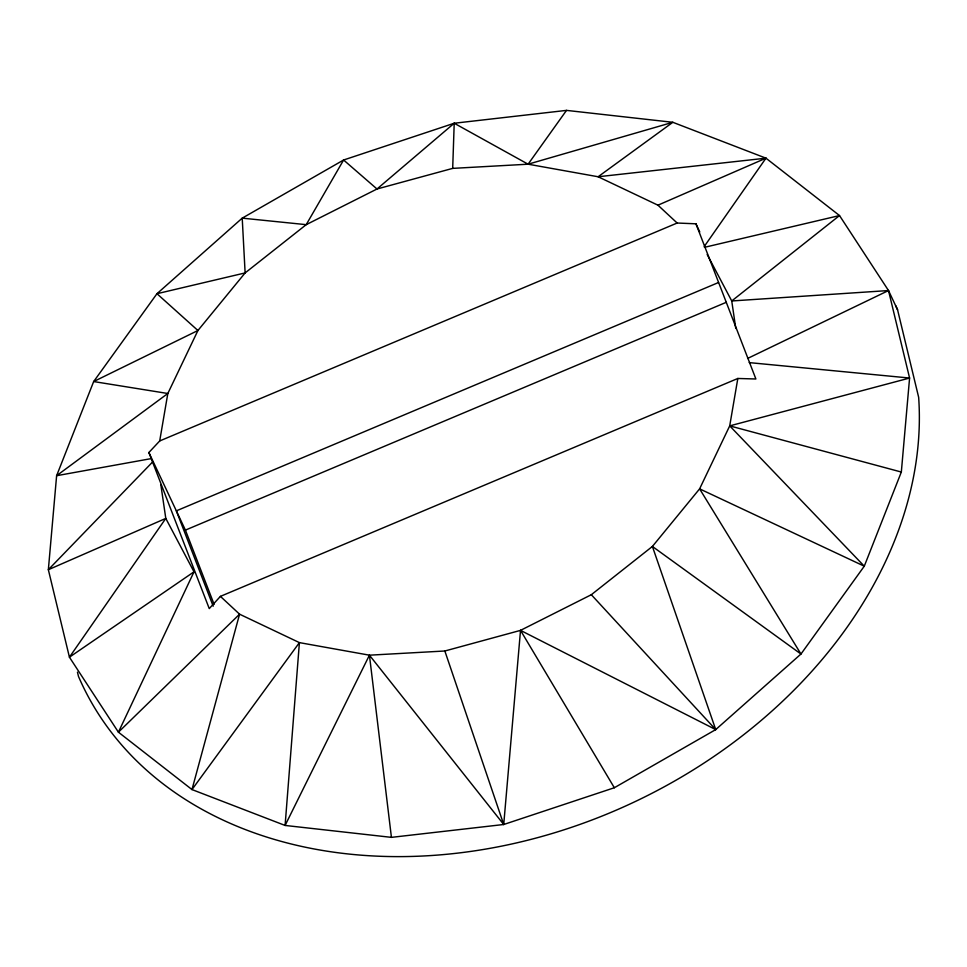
<?xml version="1.0" encoding="UTF-8"?>
<svg xmlns="http://www.w3.org/2000/svg" width="967" height="967" viewBox="0 0 967 967"><rect width="100%" height="100%" fill="white"/><g stroke="black" fill="none" stroke-linecap="round" stroke-linejoin="round"><path stroke-width="1.45" d="M159.7 440.952L677.154 223.026L695.95 223.812L755.892 378.991L737.821 378.472L220.416 596.373L209.259 608.606L148.882 452.508L159.7 440.952L167.823 393.496L197.921 330.509L245.122 272.924L306.213 224.658L377.009 189L452.689 168.379L454.212 123.244L566.505 110.383L672.839 122.301L765.961 158.177L839.513 215.556L888.504 290.547L897.569 309.803L918.65 397.292A448.761 341.75 -25.2 0 1 568.789 828.248A448.761 341.75 -25.2 0 1 78.496 676.453L77.457 672.15M677.154 223.026L657.947 205.185L598.114 176.756L528.103 164.197L454.212 123.244L343.599 160.002L242.221 218.143L156.968 293.714L93.666 381.554L56.618 475.704L48.35 569.708L69.431 657.197L118.421 732.188L191.986 789.568L285.096 825.443L391.43 837.362L503.722 824.5L520.524 630.375L591.321 594.717L652.399 546.452L699.612 488.855L729.71 425.879L737.821 378.472M220.416 596.373L239.574 614.19L299.407 642.62L369.43 655.179L503.722 824.5L614.335 787.742L715.725 729.601L800.966 654.03L864.28 566.191L901.329 472.041L909.584 378.037L888.504 290.547L731.741 300.967L707.179 254.466M749.256 362.613L909.584 378.037L729.71 425.879L864.28 566.191L699.612 488.855L800.966 654.03L652.399 546.452L715.725 729.601L520.524 630.375L444.844 650.996L369.43 655.179L285.096 825.443L299.407 642.62L191.986 789.568L239.574 614.19L118.421 732.188L194.004 571.823L165.792 518.409L160.836 484.672M704.194 246.585L765.961 158.177L598.114 176.756L672.839 122.301L528.103 164.197L452.689 168.379M528.103 164.197L566.505 110.383M152.375 462.214L48.35 569.708L165.792 518.409L69.431 657.197L194.004 571.823L194.802 572.573M454.212 123.244L377.009 189L343.599 160.002L306.213 224.658L242.221 218.143L245.122 272.924L156.968 293.714L197.921 330.509L93.666 381.554L167.823 393.496L56.618 475.704L151.082 458.636M747.624 358.443L888.504 290.547M657.947 205.185L765.961 158.177M718.566 282.497L176.345 510.854L213.199 606.212M148.882 452.508L185.41 530.109L726.229 302.333M704.459 247.334L839.513 215.556L731.741 300.967L735.778 328.454M729.71 425.879L901.329 472.041M591.321 594.717L715.725 729.601M520.524 630.375L614.335 787.742M695.95 223.812L699.77 231.947M185.41 530.109L214.13 604.423M444.844 650.996L503.722 824.5M369.43 655.179L391.43 837.362M895.78 305.753A448.761 341.75 -25.2 0 1 897.569 309.803"/></g></svg>
